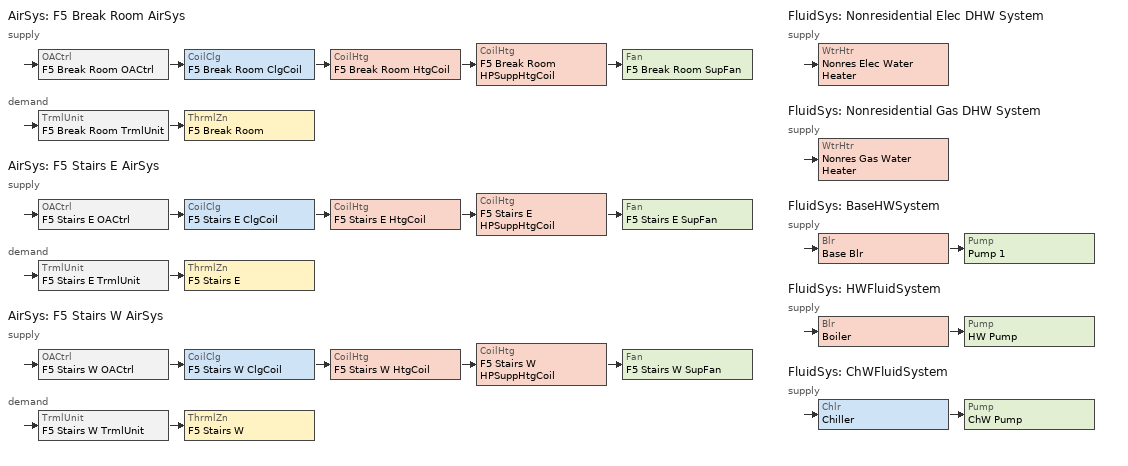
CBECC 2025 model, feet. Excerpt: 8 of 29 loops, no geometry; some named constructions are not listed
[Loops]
AirSys 'F5 Break Room AirSys'
 supply: OACtrl 'F5 Break Room OACtrl' > CoilClg 'F5 Break Room ClgCoil' > CoilHtg 'F5 Break Room HtgCoil' > CoilHtg 'F5 Break Room HPSuppHtgCoil' > Fan 'F5 Break Room SupFan'
 demand: TrmlUnit 'F5 Break Room TrmlUnit' > ThrmlZn 'F5 Break Room'
AirSys 'F5 Stairs E AirSys'
 supply: OACtrl 'F5 Stairs E OACtrl' > CoilClg 'F5 Stairs E ClgCoil' > CoilHtg 'F5 Stairs E HtgCoil' > CoilHtg 'F5 Stairs E HPSuppHtgCoil' > Fan 'F5 Stairs E SupFan'
 demand: TrmlUnit 'F5 Stairs E TrmlUnit' > ThrmlZn 'F5 Stairs E'
AirSys 'F5 Stairs W AirSys'
 supply: OACtrl 'F5 Stairs W OACtrl' > CoilClg 'F5 Stairs W ClgCoil' > CoilHtg 'F5 Stairs W HtgCoil' > CoilHtg 'F5 Stairs W HPSuppHtgCoil' > Fan 'F5 Stairs W SupFan'
 demand: TrmlUnit 'F5 Stairs W TrmlUnit' > ThrmlZn 'F5 Stairs W'
FluidSys 'Nonresidential Elec DHW System'
 supply: WtrHtr 'Nonres Elec Water Heater'
FluidSys 'Nonresidential Gas DHW System'
 supply: WtrHtr 'Nonres Gas Water Heater'
FluidSys 'BaseHWSystem'
 supply: Blr 'Base Blr' > Pump 'Pump 1'
FluidSys 'HWFluidSystem'
 supply: Blr 'Boiler' > Pump 'HW Pump'
FluidSys 'ChWFluidSystem'
 supply: Chlr 'Chiller' > Pump 'ChW Pump'
[DwellUnit]
Name | DwellUnitTypeRef | Count | CondFlrArea | WasherZoneRef | DryerZoneRef
F5 3-Bed NW Perim | 3-Bed Type | 1 | 1410 | F5 Res Zn NW Perim | F5 Res Zn NW Perim
F5 1-Bed S Court | 1-Bed Type | 1 | 720 | F5 Res Zn S Court 1-Bed | F5 Res Zn S Court 1-Bed
F5 2-Bed S Court | 2-Bed Type | 2 | 1080 | F5 Res Zn S Court 2-Bed | F5 Res Zn S Court 2-Bed
F5 Studio SE Court | Studio Type | 1 | 540 | F5 Res Zn SE Court | F5 Res Zn SE Court
F5 Studio SW Court | Studio Type | 1 | 540 | F5 Res Zn SW Court | F5 Res Zn SW Court
F5 2-Bed SE Perim | 2-Bed Type | 1 | 1080 | F5 Res Zn SE Perim | F5 Res Zn SE Perim
F5 2-Bed SW Perim | 2-Bed Type | 1 | 1080 | F5 Res Zn SW Perim | F5 Res Zn SW Perim
F5 1-Bed W Court | 1-Bed Type | 2 | 720 | F5 Res Zn W Court | F5 Res Zn W Court
F5 2-Bed W Perim | 2-Bed Type | 2 | 1080 | F5 Res Zn W Perim | F5 Res Zn W Perim
[ResIntFlr] Status=New; FloorZ=40.7; Construction=Interior Floor Cons; OtherSideModeled=1
Name | Area | IsPartySurface | Outside
F5 Res Zn NW Perim To F4 Res Zn NW Perim Int Floor | 1410 | 1 | F4 Res Zn NW Perim
F5 Res Zn S Court 1-Bed To F4 Res Zn S Court 1-Bed Int Floor | 720 | 1 | F4 Res Zn S Court 1-Bed
F5 Res Zn S Court 2-Bed To F4 Res Zn S Court 2-Bed Int Floor | 2160 | 1 | F4 Res Zn S Court 2-Bed
F5 Res Zn SE Court To F4 Res Zn SE Court Int Floor | 540 | 1 | F4 Res Zn SE Court
F5 Res Zn SW Court To F4 Res Zn SW Court Int Floor | 540 | 1 | F4 Res Zn SW Court
F5 Res Zn SE Perim To F4 Res Zn SE Perim Int Floor | 1080 | 1 | F4 Res Zn SE Perim
F5 Res Zn SW Perim To F4 Res Zn SW Perim Int Floor | 1080 | 1 | F4 Res Zn SW Perim
F5 Res Zn W Court To F4 Res Zn W Court Int Floor | 1440 | 1 | F4 Res Zn W Court
F5 Res Zn W Perim To F4 Res Zn W Perim Int Floor | 2160 | 1 | F4 Res Zn W Perim
F5 Corridor to F4 Corridor Int Floor | 2340 | 1 | F4 Corridor
F5 Break Room To F4 Break Room Int Floor | 180 | 1 | F4 Break Room
F5 Stairs E To F4 Stairs E Int Floor | 180 | 0 | F4 Stairs E
F5 Stairs W To F4 Stairs W Int Floor | 180 | 0 | F4 Stairs W
[ResIntWall] Status=New; Construction=Int Wall Cons; IsPartySurface=1; OtherSideModeled=1
Name | Area | Outside
F5 Res Zn NW Perim to F5 Corridor Int Wall Right | 170 | F5 Corridor
F5 Res Zn S Court 1-Bed to F5 Res Zn S Court 2-Bed Int Wall Left | 300 | F5 Res Zn S Court 2-Bed
F5 Res Zn S Court 1-Bed to F5 Corridor Int Wall Back | 240 | F5 Corridor
F5 Res Zn S Court 1-Bed to F5 Corridor Int Wall Right | 150 | F5 Corridor
F5 Res Zn S Court 2-Bed to F5 Corridor Int Wall Left | 450 | F5 Corridor
F5 Res Zn S Court 2-Bed to F5 Corridor Int Wall Back; F5 Res Zn W Perim to F5 Corridor Int Wall Right | 720 | F5 Corridor
F5 Res Zn S Court 2-Bed to F5 Corridor Int Wall Right | 300 | F5 Corridor
F5 Res Zn SE Court to F5 Res Zn SW Perim Int Wall Left | 180 | F5 Res Zn SW Perim
F5 Res Zn SE Court to F5 Corridor Int Wall Back; F5 Res Zn SW Court to F5 Corridor Int Wall Back; F5 Res Zn W Court to F5 Corridor Int Wall Back | 60 | F5 Corridor
F5 Res Zn SW Court to F5 Res Zn SE Perim Int Wall Right | 180 | F5 Res Zn SE Perim
F5 Res Zn SE Perim to F5 Corridor Int Wall Left; F5 Res Zn SW Perim to F5 Corridor Int Wall Right | 180 | F5 Corridor
F5 Res Zn W Court to F5 Res Zn SW Court Int Wall Front | 240 | F5 Res Zn SW Court
F5 Res Zn W Court to F5 Corridor Int Wall Right | 600 | F5 Corridor
F5 Res Zn W Perim to F5 Res Zn SW Perim Int Wall Front | 300 | F5 Res Zn SW Perim
F5 Res Zn W Perim to F5 Res Zn NW Perim Int Wall Back | 300 | F5 Res Zn NW Perim
F5 Corridor To F5 Res Zn S Court 2-Bed Int Wall Back | 120 | F5 Res Zn S Court 2-Bed
F5 Break Room To F5 Res Zn S Court 1-Bed Int Wall Left | 150 | F5 Res Zn S Court 1-Bed
F5 Break Room To F5 Corridor Int Wall Back | 120 | F5 Corridor
F5 Break Room To F5 Res Zn S Court 2-Bed Int Wall Right | 150 | F5 Res Zn S Court 2-Bed
F5 Stairs E To F5 Res Zn W Court Int Wall Front | 180 | F5 Res Zn W Court
F5 Stairs E To F5 Res Zn S Court 2-Bed Int Wall Back; F5 Stairs W To F5 Res Zn S Court 2-Bed Int Wall Back | 180 | F5 Res Zn S Court 2-Bed
F5 Stairs E To F5 Corridor Int Wall Right; F5 Stairs W To F5 Corridor Int Wall Left | 100 | F5 Corridor
F5 Stairs W To F5 Res Zn E Court Int Wall Front | 180 | F5 Res Zn E Court
[ResCathedralCeiling] RoofRise=1; Orientation=Front; Construction=Cathedral Ceiling
Name | Area
F5 Res Zn NW Perim Cathedral Ceiling | 1410
F5 Res Zn S Court 1-Bed Cathedral Ceiling | 720
F5 Res Zn S Court 2-Bed Cathedral Ceiling; F5 Res Zn W Perim Cathedral Ceiling | 2160
F5 Res Zn SE Court Cathedral Ceiling; F5 Res Zn SW Court Cathedral Ceiling | 540
F5 Res Zn SE Perim Cathedral Ceiling; F5 Res Zn SW Perim Cathedral Ceiling | 1080
F5 Res Zn W Court Cathedral Ceiling | 1440
F5 Corridor Cathedral Ceiling | 2340
F5 Break Room Cathedral Ceiling; F5 Stairs E Cathedral Ceiling; F5 Stairs W Cathedral Ceiling | 180
[ResZn] Type=Conditioned; Status=New; HVACSysStatus=New; DHWSys1Status=New; DHWSys2Status=New; DHWSys2Verified=0; CeilingHeight=9; FloorHeight=10; WinHeadHeight=6.7; Bottom=40.7; NumStories=1; AirFlowMeter=Five
Name | FloorArea
F5 Res Zn S Court 1-Bed | 720
F5 Res Zn S Court 2-Bed; F5 Res Zn W Perim | 2160
F5 Res Zn SE Court; F5 Res Zn SW Court | 540
F5 Res Zn SE Perim; F5 Res Zn SW Perim | 1080
F5 Res Zn W Court | 1440
[ResExtWall] Status=New; Construction=Res Exterior Wall Cons; Tilt=90
Name | Orientation | OrientationValue | Area
F5 Res Zn S Court 1-Bed Ext Wall Front; F5 Res Zn S Court 2-Bed Ext Wall Front | Front | 0 | 240
F5 Res Zn SE Court Ext Wall Front; F5 Res Zn SW Court Ext Wall Front; F5 Res Zn SE Perim Ext Wall Front; F5 Res Zn SW Perim Ext Wall Front | Front | 0 | 300
F5 Res Zn SE Court Ext Wall Right | Right | 270 | 180
F5 Res Zn SW Court Ext Wall Left | Left | 90 | 180
F5 Res Zn SE Perim Ext Wall Right | Right | 270 | 360
F5 Res Zn SW Perim Ext Wall Left | Left | 90 | 360
F5 Res Zn W Court Ext Wall Left | Left | 90 | 600
F5 Res Zn W Perim Ext Wall Left | Left | 90 | 720
F5 Break Room Ext Wall Front | Front | 0 | 120
F5 Stairs E Ext Wall Left | Left | 90 | 100
F5 Stairs W Ext Wall Right | Right | 270 | 100
[ResWin] Status=New; WinType=Operable; SpecMethod=Window Dimensions (required for fins/overhangs); Height=5; Width=3; exHeight=5; exWidth=3; exNFRCUfactor=0.46; exNFRCSHGC=0.22; exUfactorSHGCSource=NFRC; exExteriorShade=Insect Screen (default); ModelFinsOverhang=0; OverhangDepth=0; OverhangDistUp=0; OverhangExL=0; OverhangExR=0; OverhangFlap=0; exOverhangDepth=0; exOverhangDistUp=0; exOverhangExL=0; exOverhangExR=0; exOverhangFlap=0; LeftFinBotUp=0; exLeftFinDepth=0; exLeftFinTopUp=0; exLeftFinDistL=0; exLeftFinBotUp=0; RightFinBotUp=0; exRightFinDepth=0; exRightFinTopUp=0; exRightFinDistR=0; exRightFinBotUp=0
Name | Multiplier | exMultiplier | LeftFinDepth | LeftFinTopUp | LeftFinDistL | RightFinDepth | RightFinTopUp | RightFinDistR
F5 Res Zn S Court 1-Bed Win Front Court | 4.706 | 27.34 | 88 | 3.3 | 16.941 | 88 | 3.3 | 28.941
F5 Res Zn S Court 2-Bed Win Front Court E | 2.353 | 27.34 | 88 | 3.3 | 50.471 | 88 | 3.3 | 2.471
F5 Res Zn S Court 2-Bed Win Front Court W | 2.353 | 27.34 | 88 | 3.3 | 2.471 | 88 | 3.3 | 50.471
F5 Res Zn SE Court Win Front Perim; F5 Res Zn SW Court Win Front Perim; F5 Res Zn SE Perim Win Front Perim; F5 Res Zn SW Perim Win Front Perim | 5.882 | 27.34 | 0 | 0 | 0 | 0 | 0 | 0
F5 Res Zn SE Court Win Right Court | 3.529 | 9.63 | 120 | 3.3 | 73.706 | 0 | 0 | 0
F5 Res Zn SW Court Win Left Court | 3.529 | 9.63 | 0 | 0 | 0 | 120 | 3.3 | 73.706
F5 Res Zn SE Perim Win Right Perim; F5 Res Zn SW Perim Win Left Perim | 7.059 | 9.63 | 0 | 0 | 0 | 0 | 0 | 0
F5 Res Zn W Court Win Left Court | 13.725 | 9.63 | 0 | 0 | 0 | 120 | 3.3 | 19.412
F5 Res Zn W Perim Win Left Perim | 14.118 | 9.63 | 0 | 0 | 0 | 0 | 0 | 0
F5 Break Room Win Front Court | 2.353 | 27.34 | 88 | 3.3 | 38.471 | 88 | 3.3 | 14.471
[ResOtherZn] NumStories=1; DryerFuel=Electricity
Name | Type | SpcFunc | VentSpcFunc | ozHVACSystem | Area | CeilingHeight | FloorHeight | WinHeadHeight | Bottom | AirFlowMeter | ozDHWSys | IAQOption | ExhstOutsideOpening
F5 Corridor | Conditioned | Corridor Area | Residential - Common corridors | F5 Corridor AirSys | 2340 | 9 | 10 | 6.7 | 40.7 | Five
F5 Break Room | Conditioned | Lounge, Breakroom, or Waiting Area | General - Break rooms | F5 Break Room AirSys | 180 | 9 | 10 | 6.7 | 40.7 | Five | DHW Heat Pump Indiv
F5 Stairs E | Conditioned | Stairwell | Residential - Common corridors | F5 Stairs E AirSys | 180 | 9 | 10 | 6.7 | 40.7 | Five
F5 Stairs W | Conditioned | Stairwell | Residential - Common corridors | F5 Stairs W AirSys | 180 | 9 | 10 | 6.7 | 40.7 | Five
UG Garage | Unconditioned | Parking Garage Area (Parking Zone and Ramps) | Exhaust - Parking garages |  | 27900 | 14 | 15 | 7.67 | -15 | Seven |  | Individual IAQ Fans | 1000
[ResZnGrp]
ResZn Group UG Garage
[ResUndgrWall] Status=New; DepthBelowGrade=15; Construction=Below Grade Wall Cons
Name | Area
UG Garage UG Wall - Front; UG Garage UG Wall - Back | 3600
UG Garage UG Wall - Left; UG Garage UG Wall - Right | 4860
[ResUndgrFlr] Status=New; Area=13950; DepthBelowGrade=15; Surface=Exposed
UG Garage UG Floor; UG Garage UG Floor-2
[ThrmlZn] Type=Conditioned; VentSysRef=BaseSys5 F1; HasUnknownHVAC=0
Thermal Zone: F1 Retail N-NW; Thermal Zone: F1 Retail NE; Thermal Zone: F1 Retail SE; Thermal Zone: F1 Retail SW
[AirSys] Type=SZHP; SubType=Split1Phase; EffMetric=SEER2/EER2/HSPF2; ResHVACAutoSizing=1; OptStart=0
Name | CtrlZnRef
F5 Break Room AirSys | F5 Break Room
F5 Stairs E AirSys | F5 Stairs E
F5 Stairs W AirSys | F5 Stairs W
[AirSeg]
Name | Sys | Type
F5 Break Room SupAirSeg | F5 Break Room AirSys | Supply
F5 Break Room RetAirSeg | F5 Break Room AirSys | Return
F5 Stairs E SupAirSeg | F5 Stairs E AirSys | Supply
F5 Stairs E RetAirSeg | F5 Stairs E AirSys | Return
F5 Stairs W SupAirSeg | F5 Stairs W AirSys | Supply
F5 Stairs W RetAirSeg | F5 Stairs W AirSys | Return
[CoilClg] Type=DirectExpansion; DXSEER=14
Name | Sys
F5 Break Room ClgCoil | F5 Break Room AirSys
F5 Stairs E ClgCoil | F5 Stairs E AirSys
F5 Stairs W ClgCoil | F5 Stairs W AirSys
[CoilHtg]
Name | Sys | Type | HtPumpHSPF | HtPumpSuppCoilHtgRef
F5 Break Room HtgCoil | F5 Break Room AirSys | HeatPump | 8.2 | F5 Break Room HPSuppHtgCoil
F5 Break Room HPSuppHtgCoil | F5 Break Room AirSys | Resistance | 8.2
F5 Stairs E HtgCoil | F5 Stairs E AirSys | HeatPump | 8.2 | F5 Stairs E HPSuppHtgCoil
F5 Stairs E HPSuppHtgCoil | F5 Stairs E AirSys | Resistance | 8.2
F5 Stairs W HtgCoil | F5 Stairs W AirSys | HeatPump | 8.2 | F5 Stairs W HPSuppHtgCoil
F5 Stairs W HPSuppHtgCoil | F5 Stairs W AirSys | Resistance
[Fan]
Name | Sys
F5 Break Room SupFan | F5 Break Room AirSys
F5 Stairs E SupFan | F5 Stairs E AirSys
F5 Stairs W SupFan | F5 Stairs W AirSys
[TrmlUnit] Type=Uncontrolled
Name | Sys | ZnServedRef
F5 Break Room TrmlUnit | F5 Break Room AirSys | F5 Break Room
F5 Stairs E TrmlUnit | F5 Stairs E AirSys | F5 Stairs E
F5 Stairs W TrmlUnit | F5 Stairs W AirSys | F5 Stairs W
[OACtrl] EconoCtrlMthd=NoEconomizer
Name | Sys | AirSegSupRef | AirSegRetRef
F5 Break Room OACtrl | F5 Break Room AirSys | F5 Break Room SupAirSeg | F5 Break Room RetAirSeg
F5 Stairs E OACtrl | F5 Stairs E AirSys | F5 Stairs E SupAirSeg | F5 Stairs E RetAirSeg
F5 Stairs W OACtrl | F5 Stairs W AirSys | F5 Stairs W SupAirSeg | F5 Stairs W RetAirSeg
[FluidSys]
Name | Type | DsgnSupWtrTemp
Nonresidential Elec DHW System; Nonresidential Gas DHW System | ServiceHotWater
BaseHWSystem | HotWater | 160
HWFluidSystem | HotWater
ChWFluidSystem | ChilledWater
[FluidSeg]
Name | Sys | Type | Src
DHW Supply Elec | Nonresidential Elec DHW System | PrimarySupply
DHW Makeup Elec | Nonresidential Elec DHW System | MakeupFluid
DHW Supply Gas | Nonresidential Gas DHW System | PrimarySupply
DHW Makeup Gas | Nonresidential Gas DHW System | MakeupFluid | MunicipalWater
BaseHW PriSupSeg | BaseHWSystem | PrimarySupply
BaseHW PriRetSeg | BaseHWSystem | PrimaryReturn
HWPrimSupSeg | HWFluidSystem | PrimarySupply
HWPrimRetSeg | HWFluidSystem | PrimaryReturn
ChWPrimSupSeg | ChWFluidSystem | PrimarySupply
ChWPrimRetSeg | ChWFluidSystem | PrimaryReturn
[WtrHtr]
Name | Sys | FluidSegOutRef | FluidSegMakeupRef | FuelSrc
Nonres Elec Water Heater | Nonresidential Elec DHW System | DHW Supply Elec | DHW Makeup Elec | Electricity
Nonres Gas Water Heater | Nonresidential Gas DHW System | DHW Supply Gas | DHW Makeup Gas
[Blr] Type=HotWater; FuelSrc=Gas
Name | Sys | DraftType | FluidSegInRef | FluidSegOutRef | ThrmlEff | CapRtd | AFUE
Base Blr | BaseHWSystem | Natural | BaseHW PriRetSeg | BaseHW PriSupSeg | 0.84
Boiler | HWFluidSystem | MechanicalNoncondensing | HWPrimRetSeg | HWPrimSupSeg |  | 350000 | 0.82
[Pump]
Name | Sys
Pump 1 | BaseHWSystem
HW Pump | HWFluidSystem
ChW Pump | ChWFluidSystem
[Chlr]
Chiller: Sys=ChWFluidSystem; EvapFluidSegInRef=ChWPrimRetSeg; EvapFluidSegOutRef=ChWPrimSupSeg; CapRtd=900000; EER=15; IPLVEER=15
[ResWinType] SpecMethod=Window Dimensions (required for fins/overhangs); Width=3; ModelFinsOverhang=0; OverhangDepth=0; OverhangDistUp=0; OverhangExL=0; OverhangExR=0; OverhangFlap=0; LeftFinDepth=0; LeftFinTopUp=0; LeftFinDistL=0; LeftFinBotUp=0; RightFinDepth=0; RightFinTopUp=0; RightFinDistR=0; RightFinBotUp=0
Name | Area | Height | ExteriorShade
Operable | 15 | 5 | Insect Screen (default)
Glass Door | 20.01 | 6.67 | None
[DwellUnitType] WasherOption=In-Unit; DryerOption=In-Unit; DryerFuel=Electricity; CookFuel=Electricity; IAQSupInletsAccessible=1; IAQHasFID=1; IAQOption=Individual IAQ Fans; IAQFanCnt=( 1, 1, 1, 1 ); HVACSysType=Central Heating and Cooling System; HVACCentralRef[1]=FPFCResidentialCentralHeatingCoolingSystem; HVACFanRef=HVAC Fan - Heat Pump; HVACDistRef=Air Distribution System - Res; NumDHWSysTypes=1; DHWSysRef[1]=DHW Heat Pump; TotShowersServed[1]=1; TotBathsServed[1]=1; CDSpecFixDists=0; ServesAsDHWHtr=0; DHWSystemType=Standard; DHWAmbientCond=Unconditioned; SCSysRptCount[1]=1
Name | NumBedrooms | CondFlrArea | IAQFanRef[1] | CompactDistrib | SCSysRptRef[1] | SCSysRptRef[2] | SCSysRptRef[3] | SCSysRptRef[4] | SCSysRptRef[5] | SCSysRptCount[2] | SCSysRptCount[3] | SCSysRptCount[4] | SCSysRptCount[5] | CDNumFloorsServed | UsrSpecCmpctDist | UsrCompactFactor | UserSpecCmpctDist[1] | UserCompactFactor[1] | CDServesMBathFix[1] | CDServesKitFix[1] | CDServesThirdFix[1]
1-Bed Type | 1 | 720 | 1-Bed IAQ Fan | not compact | F5 1-Bed W Court 1/2 | :Heat Pump System - Res:Air Distribution System - Res:HVAC Fan - Heat Pump:2:3 | F5 1-Bed W Court 2/2 | :Heat Pump System - Res:Air Distribution System - Res:HVAC Fan - Heat Pump:2:3 | F5 1-Bed N Perim 3/5 | :Heat Pump System - Res:Air Distribution System - Res:HVAC Fan - Heat Pump:2:3 | F5 1-Bed N Perim 4/5 | :Heat Pump System - Res:Air Distribution System - Res:HVAC Fan - Heat Pump:2:3 | F5 1-Bed N Perim 5/5 | :Heat Pump System - Res:Air Distribution System - Res:HVAC Fan - Heat Pump:2:3 | 1 | 1 | 1 | 1
2-Bed Type | 2 | 1080 | 2-Bed IAQ Fan | Expanded Credit (ECC req'd) | F5 2-Bed W Perim 1/2 | :Heat Pump System - Res:Air Distribution System - Res:HVAC Fan - Heat Pump:2:3 | F5 2-Bed W Perim 2/2 | :Heat Pump System - Res:Air Distribution System - Res:HVAC Fan - Heat Pump:2:3 |  |  |  | 1 |  |  |  | 1 | 1 | 0.6 | 1 | 0.6 | 1 | 1 | 1
3-Bed Type | 3 | 1410 | 3-Bed IAQ Fan | Expanded Credit (ECC req'd) | F5 3-Bed NW Perim | :Heat Pump System - Res:Air Distribution System - Res:HVAC Fan - Heat Pump:2:3 |  |  |  |  |  |  |  |  | 1 | 1 | 0.6 | 1 | 0.6 | 1 | 1 | 1
Studio Type | 0 | 540 | Studio IAQ Fan | Expanded Credit (ECC req'd) | F5 Studio SW Court | :Heat Pump System - Res:Air Distribution System - Res:HVAC Fan - Heat Pump:2:3 |  |  |  |  |  |  |  |  | 1 | 1 | 0.6 | 1 | 0.6 | 1 | 1 | 1
[ResCentralHtgClgSys]
FPFCResidentialCentralHeatingCoolingSystem: Type=Four-pipe fan coil; HWFluidSegInRef=HWPrimSupSeg; HWFluidSegOutRef=HWPrimRetSeg; ChWFluidSegInRef=ChWPrimSupSeg; ChWFluidSegOutRef=ChWPrimRetSeg; CWFluidSegInRef=HWPrimSupSeg; CWFluidSegOutRef=HWPrimRetSeg; WSHPCOP=4.3; WSHPEER=13
